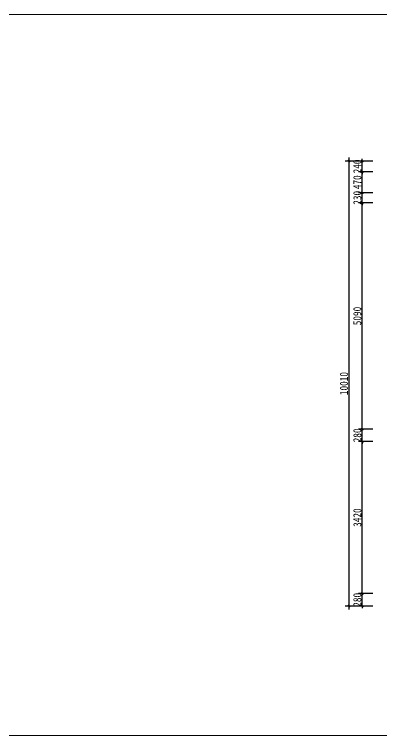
# Model space of a CAD drawing. Header units: millimetres. Extents: x 104198 to 1296755, y -81101 to 81453.
# Drawn here: x 560916 to 569171, y 5266 to 21491 of the extents above; entities that cross this region are included whole.
import ezdxf

# ---------------------------------------------------------------- set-up
doc = ezdxf.new("R2010")
doc.units = ezdxf.units.MM
doc.header["$PDMODE"] = 3
doc.layers.get('Defpoints').update_dxf_attribs({"color": 250})
doc.layers.add('1-活动家具', color=51, linetype='Continuous', lineweight=20)
doc.layers.add('30-PL-平面文字说明', color=1, linetype='Continuous')
doc.styles.add('新宋体', font='', dxfattribs={"width": 0.85})
doc.styles.get('新宋体').set_extended_font_data('NSimSun')
doc.dimstyles.new('平面外部尺寸', dxfattribs={"dimtxt": 180, "dimasz": 50, "dimexe": 80, "dimexo": 60, "dimgap": 20, "dimtad": 1, "dimdec": 0, "dimtxsty": '新宋体', "dimblk": 'ARCHTICK', "dimcen": 2.5, "dimdle": 80, "dimclrd": 8, "dimclre": 8, "dimclrt": 1, "dimadec": 0, "dimazin": 0, "dimtfac": 1, "dimtdec": 0, "dimtix": 1, "dimtmove": 2, "dimatfit": 3, "dimldrblk": 'DOT', "dimfxl": 1, "dimarcsym": 0})

# ---------------------------------------------------------------- blocks, each defined once
blk = doc.blocks.new('_ArchTick')
at = {"color": 2, "linetype": 'ByBlock', "const_width": 0.4}
blk.add_lwpolyline([(-0.5, -0.5), (0.5, 0.5)], dxfattribs=at)
blk = doc.blocks.new('*D1240')
at = {"layer": '30-PL-平面文字说明', "color": 8, "lineweight": -2, "transparency": 16777216}
for p, q in [((568976, 8460), (568656, 8460)), ((568736, 8460), (568736, 8510)), ((568736, 8180), (568736, 8460)), ((568976, 8180), (568656, 8180)), ((568736, 8180), (568736, 8130))]:
    blk.add_line(p, q, dxfattribs=at)
at = {"layer": 'Defpoints', "color": 0, "transparency": 16777216}
for p in [(568736, 8460), (569036, 8460), (569036, 8180)]:
    blk.add_point(p, dxfattribs=at)
at = {"layer": '30-PL-平面文字说明', "color": 8, "lineweight": -2, "transparency": 16777216, "xscale": 50, "yscale": 50, "zscale": 50}
for p, rotation in [((568736, 8460), 270), ((568736, 8180), 90)]:
    blk.add_blockref('_ArchTick', p, dxfattribs=dict(at, rotation=rotation))
at = {"layer": '30-PL-平面文字说明', "color": 1, "transparency": 16777216, "insert": (568626, 8320), "char_height": 180, "attachment_point": 5, "rotation": 90, "style": '新宋体'}
blk.add_mtext('280', dxfattribs=at)
blk = doc.blocks.new('_Dot')
at = {"color": 2, "linetype": 'ByBlock', "lineweight": -2}
blk.add_line((-0.5, 0), (-1, 0), dxfattribs=at)
at = {"color": 2, "linetype": 'ByBlock', "const_width": 0.5}
blk.add_lwpolyline([(-0.25, 0, 1), (0.25, 0, 1)], format="xyb", close=True, dxfattribs=at)
blk = doc.blocks.new('*D1241')
at = {"layer": '30-PL-平面文字说明', "color": 8, "lineweight": -2, "transparency": 16777216}
for p, q in [((568976, 11880), (568656, 11880)), ((568736, 8380), (568736, 11960)), ((568976, 8460), (568656, 8460))]:
    blk.add_line(p, q, dxfattribs=at)
at = {"layer": 'Defpoints', "color": 0, "transparency": 16777216}
for p in [(568736, 11880), (569036, 11880), (569036, 8460)]:
    blk.add_point(p, dxfattribs=at)
at = {"layer": '30-PL-平面文字说明', "color": 8, "lineweight": -2, "transparency": 16777216, "xscale": 50, "yscale": 50, "zscale": 50}
for p, rotation in [((568736, 11880), 90), ((568736, 8460), 270)]:
    blk.add_blockref('_ArchTick', p, dxfattribs=dict(at, rotation=rotation))
at = {"layer": '30-PL-平面文字说明', "color": 1, "transparency": 16777216, "insert": (568626, 10170), "char_height": 180, "attachment_point": 5, "rotation": 90, "style": '新宋体'}
blk.add_mtext('3420', dxfattribs=at)
blk = doc.blocks.new('*D1242')
at = {"layer": '30-PL-平面文字说明', "color": 8, "lineweight": -2, "transparency": 16777216}
for p, q in [((568736, 12160), (568736, 12210)), ((568976, 12160), (568656, 12160)), ((568736, 11880), (568736, 12160)), ((568976, 11880), (568656, 11880)), ((568736, 11880), (568736, 11830))]:
    blk.add_line(p, q, dxfattribs=at)
at = {"layer": 'Defpoints', "color": 0, "transparency": 16777216}
for p in [(568736, 12160), (569036, 12160), (569036, 11880)]:
    blk.add_point(p, dxfattribs=at)
at = {"layer": '30-PL-平面文字说明', "color": 8, "lineweight": -2, "transparency": 16777216, "xscale": 50, "yscale": 50, "zscale": 50}
for p, rotation in [((568736, 12160), 270), ((568736, 11880), 90)]:
    blk.add_blockref('_ArchTick', p, dxfattribs=dict(at, rotation=rotation))
at = {"layer": '30-PL-平面文字说明', "color": 1, "transparency": 16777216, "insert": (568626, 12020), "char_height": 180, "attachment_point": 5, "rotation": 90, "style": '新宋体'}
blk.add_mtext('280', dxfattribs=at)
blk = doc.blocks.new('*D1243')
at = {"layer": '30-PL-平面文字说明', "color": 8, "lineweight": -2, "transparency": 16777216}
for p, q in [((568976, 17250), (568656, 17250)), ((568736, 12080), (568736, 17330)), ((568976, 12160), (568656, 12160))]:
    blk.add_line(p, q, dxfattribs=at)
at = {"layer": 'Defpoints', "color": 0, "transparency": 16777216}
for p in [(568736, 17250), (569036, 17250), (569036, 12160)]:
    blk.add_point(p, dxfattribs=at)
at = {"layer": '30-PL-平面文字说明', "color": 8, "lineweight": -2, "transparency": 16777216, "xscale": 50, "yscale": 50, "zscale": 50}
for p, rotation in [((568736, 17250), 90), ((568736, 12160), 270)]:
    blk.add_blockref('_ArchTick', p, dxfattribs=dict(at, rotation=rotation))
at = {"layer": '30-PL-平面文字说明', "color": 1, "transparency": 16777216, "insert": (568626, 14705), "char_height": 180, "attachment_point": 5, "rotation": 90, "style": '新宋体'}
blk.add_mtext('5090', dxfattribs=at)
blk = doc.blocks.new('*D1244')
at = {"layer": '30-PL-平面文字说明', "color": 8, "lineweight": -2, "transparency": 16777216}
for p, q in [((568736, 17480), (568736, 17530)), ((568976, 17480), (568656, 17480)), ((568736, 17250), (568736, 17480)), ((568976, 17250), (568656, 17250)), ((568736, 17250), (568736, 17200))]:
    blk.add_line(p, q, dxfattribs=at)
at = {"layer": 'Defpoints', "color": 0, "transparency": 16777216}
for p in [(568736, 17480), (569036, 17480), (569036, 17250)]:
    blk.add_point(p, dxfattribs=at)
at = {"layer": '30-PL-平面文字说明', "color": 8, "lineweight": -2, "transparency": 16777216, "xscale": 50, "yscale": 50, "zscale": 50}
for p, rotation in [((568736, 17480), 270), ((568736, 17250), 90)]:
    blk.add_blockref('_ArchTick', p, dxfattribs=dict(at, rotation=rotation))
at = {"layer": '30-PL-平面文字说明', "color": 1, "transparency": 16777216, "insert": (568626, 17365), "char_height": 180, "attachment_point": 5, "rotation": 90, "style": '新宋体'}
blk.add_mtext('230', dxfattribs=at)
blk = doc.blocks.new('*D1245')
at = {"layer": '30-PL-平面文字说明', "color": 8, "lineweight": -2, "transparency": 16777216}
for p, q in [((568736, 17400), (568736, 18030)), ((568976, 17950), (568656, 17950)), ((568976, 17480), (568656, 17480))]:
    blk.add_line(p, q, dxfattribs=at)
at = {"layer": 'Defpoints', "color": 0, "transparency": 16777216}
for p in [(568736, 17950), (569036, 17950), (569036, 17480)]:
    blk.add_point(p, dxfattribs=at)
at = {"layer": '30-PL-平面文字说明', "color": 8, "lineweight": -2, "transparency": 16777216, "xscale": 50, "yscale": 50, "zscale": 50}
for p, rotation in [((568736, 17950), 90), ((568736, 17480), 270)]:
    blk.add_blockref('_ArchTick', p, dxfattribs=dict(at, rotation=rotation))
at = {"layer": '30-PL-平面文字说明', "color": 1, "transparency": 16777216, "insert": (568626, 17715), "char_height": 180, "attachment_point": 5, "rotation": 90, "style": '新宋体'}
blk.add_mtext('470', dxfattribs=at)
blk = doc.blocks.new('*D1246')
at = {"layer": '30-PL-平面文字说明', "color": 8, "lineweight": -2, "transparency": 16777216}
for p, q in [((568976, 18190), (568656, 18190)), ((568736, 18190), (568736, 18240)), ((568736, 17950), (568736, 18190)), ((568976, 17950), (568656, 17950)), ((568736, 17950), (568736, 17900))]:
    blk.add_line(p, q, dxfattribs=at)
at = {"layer": 'Defpoints', "color": 0, "transparency": 16777216}
for p in [(568736, 18190), (569036, 18190), (569036, 17950)]:
    blk.add_point(p, dxfattribs=at)
at = {"layer": '30-PL-平面文字说明', "color": 8, "lineweight": -2, "transparency": 16777216, "xscale": 50, "yscale": 50, "zscale": 50}
for p, rotation in [((568736, 18190), 270), ((568736, 17950), 90)]:
    blk.add_blockref('_ArchTick', p, dxfattribs=dict(at, rotation=rotation))
at = {"layer": '30-PL-平面文字说明', "color": 1, "transparency": 16777216, "insert": (568626, 18070), "char_height": 180, "attachment_point": 5, "rotation": 90, "style": '新宋体'}
blk.add_mtext('240', dxfattribs=at)
blk = doc.blocks.new('*D1247')
at = {"layer": '30-PL-平面文字说明', "color": 8, "lineweight": -2, "transparency": 16777216}
for p, q in [((568976, 18190), (568356, 18190)), ((568436, 18270), (568436, 8100)), ((568976, 8180), (568356, 8180))]:
    blk.add_line(p, q, dxfattribs=at)
at = {"layer": 'Defpoints', "color": 0, "transparency": 16777216}
for p in [(569036, 18190), (568436, 8180), (569036, 8180)]:
    blk.add_point(p, dxfattribs=at)
at = {"layer": '30-PL-平面文字说明', "color": 8, "lineweight": -2, "transparency": 16777216, "xscale": 50, "yscale": 50, "zscale": 50}
for p, rotation in [((568436, 18190), 90), ((568436, 8180), 270)]:
    blk.add_blockref('_ArchTick', p, dxfattribs=dict(at, rotation=rotation))
at = {"layer": '30-PL-平面文字说明', "color": 1, "transparency": 16777216, "insert": (568326, 13185), "char_height": 180, "attachment_point": 5, "rotation": 90, "style": '新宋体'}
blk.add_mtext('10010', dxfattribs=at)

msp = doc.modelspace()

# ---------------------------------------------------------------- linework, layer by layer
at = {"layer": '1-活动家具', "color": 3}
msp.add_lwpolyline([(584273.7, 21490.6), (538468.7, 21490.6), (538468.7, 5265.6), (584273.7, 5265.6)], close=True, dxfattribs=at)

# ---------------------------------------------------------------- dimensions: what is measured, and where the dimension line sits
at = {"layer": '30-PL-平面文字说明', "color": 251}
for base, p1, p2, picture, middle in [((568436, 8180.1), (569036, 18190.1), (569036, 8180.1), '*D1247', (568326, 13185.1)), ((568736, 18190.1), (569036, 17950.1), (569036, 18190.1), '*D1246', (568626, 18070.1)), ((568736, 17950.1), (569036, 17480.1), (569036, 17950.1), '*D1245', (568626, 17715.1)), ((568736, 17480.1), (569036, 17250.1), (569036, 17480.1), '*D1244', (568626, 17365.1)), ((568736, 17250.1), (569036, 12160.1), (569036, 17250.1), '*D1243', (568626, 14705.1)), ((568736, 12160.1), (569036, 11880.1), (569036, 12160.1), '*D1242', (568626, 12020.1)), ((568736, 11880.1), (569036, 8460.1), (569036, 11880.1), '*D1241', (568626, 10170.1)), ((568736, 8460.1), (569036, 8180.1), (569036, 8460.1), '*D1240', (568626, 8320.1))]:
    dim = msp.add_linear_dim(base=base, p1=p1, p2=p2, angle=90, dimstyle='平面外部尺寸', dxfattribs=at)
    dim.commit()
    dim.dimension.update_dxf_attribs({"geometry": picture, "text_midpoint": middle})

doc.saveas('drawing.dxf')
